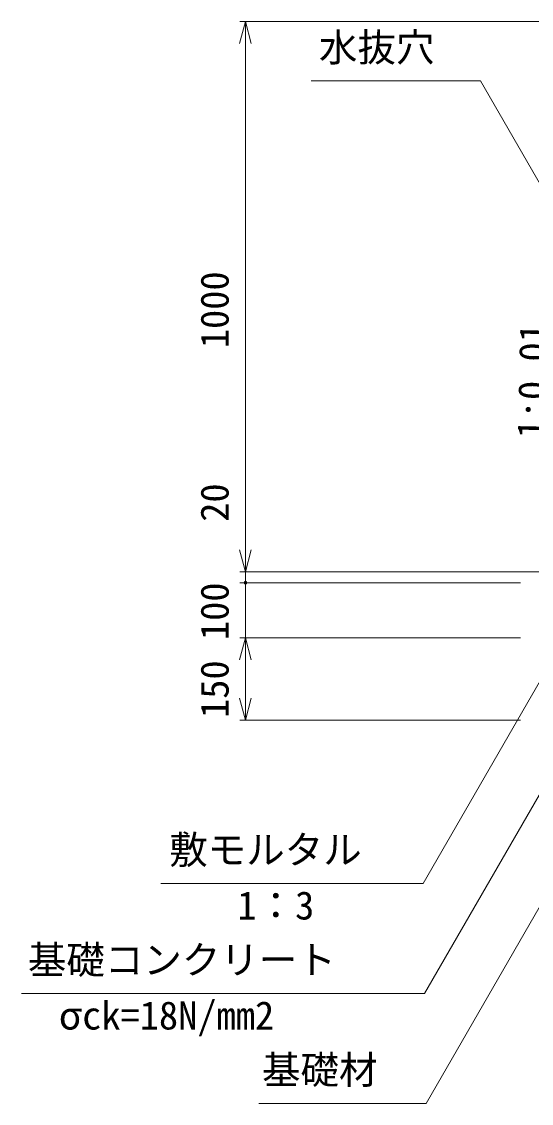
# Model space of a CAD drawing. Units: millimetres, scale not verified. Extents: x 0 to 252300, y 59400 to 118800.
# Drawn here: x 9759 to 14394, y 100312 to 110144 of the extents above; entities that cross this region are included whole.
import ezdxf
from ezdxf.enums import TextEntityAlignment as Align

# ---------------------------------------------------------------- set-up
doc = ezdxf.new("R2010")
doc.units = ezdxf.units.MM
doc.header["$LTSCALE"] = 300
for name, color, linetype, lineweight in [('0_2', 1, 'Continuous', 18), ('D-STR-DIM', 7, 'Continuous', 18), ('D-STR-HTXT', 7, 'Continuous', 18)]:
    doc.layers.add(name, color=color, linetype=linetype, lineweight=lineweight)
doc.layers.add('D-STR-TXT', color=1, linetype='Continuous')
doc.styles.add('ＭＳ ゴシック', font='')
doc.styles.get('ＭＳ ゴシック').set_extended_font_data('MS Gothic')

msp = doc.modelspace()

# ---------------------------------------------------------------- linework, layer by layer
at = {"layer": '0_2'}
for p, q in [((11740, 109944.4), (11793.6, 110144.4)), ((11793.6, 110144.4), (11847.2, 109944.4)), ((11793.6, 110144.4), (11793.6, 109944.4)), ((11793.6, 105144.4), (11740, 105344.4)), ((11793.6, 105144.4), (11740, 105344.4)), ((11847.2, 105344.4), (11793.6, 105144.4)), ((11793.6, 105144.4), (11793.6, 105344.4)), ((11847.2, 105344.4), (11793.6, 105144.4)), ((11793.6, 105144.4), (11793.6, 105344.4)), ((11740, 104344.4), (11793.6, 104544.4)), ((11793.6, 104544.4), (11847.2, 104344.4)), ((11793.6, 104544.4), (11793.6, 104344.4)), ((11793.6, 103794.4), (11740, 103994.4)), ((11847.2, 103994.4), (11793.6, 103794.4)), ((11793.6, 103794.4), (11793.6, 103994.4))]:
    msp.add_line(p, q, dxfattribs=at)
for start, end in [(90, 270), (90, 270), (270, 90), (270, 90)]:
    msp.add_arc((11793.6, 105044.4), 12.5, start, end, dxfattribs=at)
at = {"layer": 'D-STR-DIM'}
for p, q in [((14593.6, 110144.4), (11743.6, 110144.4)), ((11793.6, 109944.4), (11793.6, 105344.4)), ((11793.6, 105344.4), (11793.6, 106110.1)), ((14543.6, 105144.4), (11743.6, 105144.4)), ((14543.6, 105144.4), (11743.6, 105144.4)), ((11793.6, 105044.4), (11793.6, 105144.4)), ((14293.6, 105044.4), (11743.6, 105044.4)), ((14293.6, 105044.4), (11743.6, 105044.4)), ((11793.6, 104544.4), (11793.6, 105044.4)), ((11793.6, 105044.4), (11793.6, 104844.4)), ((14293.6, 104544.4), (11743.6, 104544.4)), ((14293.6, 104544.4), (11743.6, 104544.4)), ((11793.6, 103994.4), (11793.6, 104344.4)), ((14293.6, 103794.4), (11743.6, 103794.4))]:
    msp.add_line(p, q, dxfattribs=at)
at = {"layer": 'D-STR-HTXT'}
for p, q in [((13930.3, 109605.1), (12393, 109605.1)), ((14673.6, 108317.6), (13930.3, 109605.1)), ((14925.2, 104938.5), (13408.6, 102311.7)), ((15316.3, 104589.5), (13423.4, 101311.7)), ((15472.2, 103843.9), (13438.1, 100311.7)), ((13408.6, 102311.7), (11024.4, 102311.7)), ((13423.4, 101311.7), (9759.4, 101311.7)), ((13438.1, 100311.7), (11915.4, 100311.7))]:
    msp.add_line(p, q, dxfattribs=at)

# ---------------------------------------------------------------- texts
at = {"layer": 'D-STR-DIM', "color": 1, "style": 'ＭＳ ゴシック'}
for s, p in [('1000', (11718.6, 107176.2)), ('20', (11718.6, 105598)), (' 100', (11718.6, 104348.4)), ('150', (11718.6, 103814.9))]:
    msp.add_text(s, height=256.6, rotation=90, dxfattribs=at).set_placement(p, align=Align.BOTTOM_LEFT)
at = {"layer": 'D-STR-HTXT', "color": 1, "style": 'ＭＳ ゴシック'}
for s, p in [('水抜穴', (12462.1, 109705.1)), ('敷モルタル', (11101.2, 102411.7)), ('1：3', (11720.7, 101906)), ('基礎コンクリート', (9816.3, 101411.7)), ('σck=18N/mm2', (10096.9, 100906)), ('基礎材', (11944.8, 100411.7))]:
    msp.add_text(s, height=256.6, dxfattribs=at).set_placement(p, align=Align.BOTTOM_LEFT)
at = {"layer": 'D-STR-TXT', "style": 'ＭＳ ゴシック'}
msp.add_text('1:0.01', height=256.6, rotation=88.794, dxfattribs=at).set_placement((14597.6, 106352.3), align=Align.BOTTOM_LEFT)

doc.saveas('drawing.dxf')
